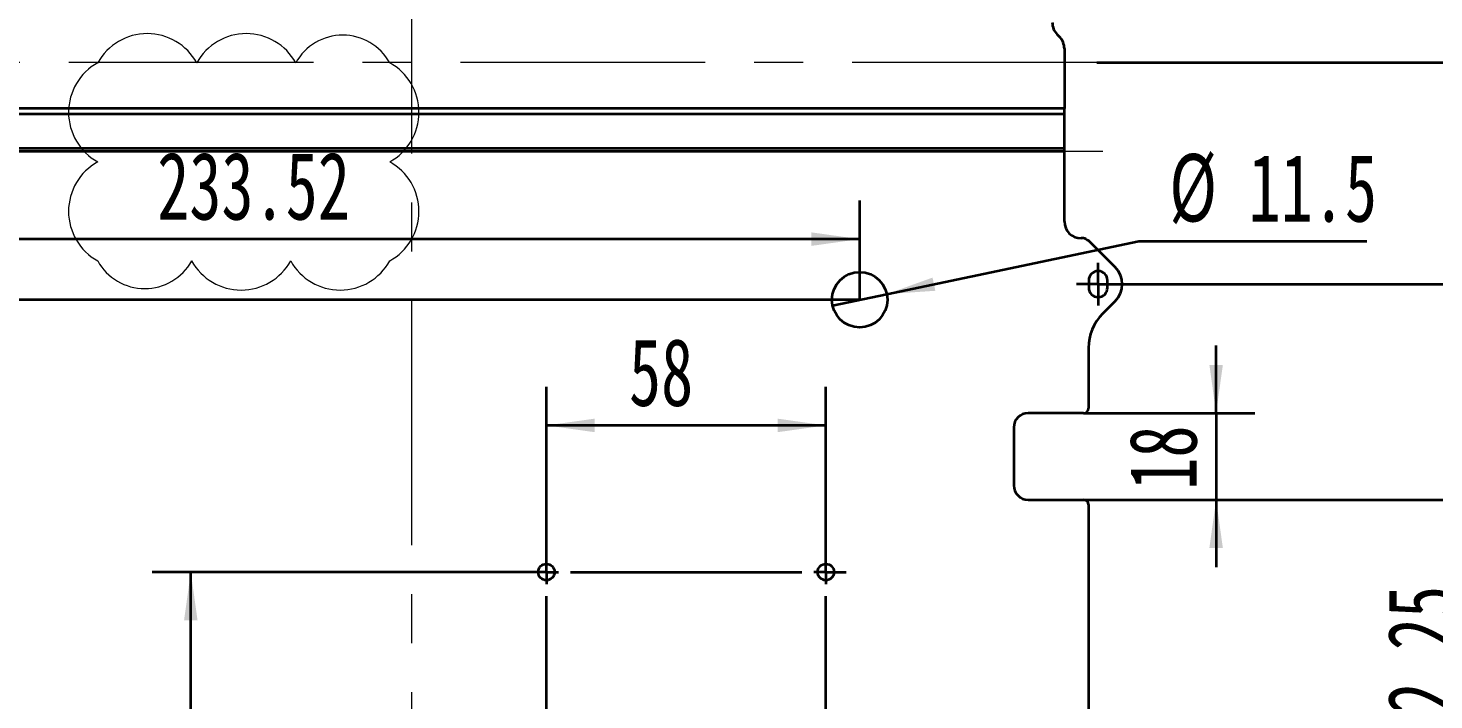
# Model space of a CAD drawing. Header units: millimetres. Extents: x 10 to 515, y -34 to 231.
# Drawn here: x 181.3 to 254.2, y 114.1 to 148.9 of the extents above; entities that cross this region are included whole.
import ezdxf

# ---------------------------------------------------------------- set-up
doc = ezdxf.new("R2010")
doc.units = ezdxf.units.MM
doc.linetypes.add('CENTERX2', pattern=[20.32, 12.7, -2.54, 2.54, -2.54])
doc.layers.add('FORMAT', color=7, linetype='Continuous', lineweight=35)
doc.styles.add('SLDTEXTSTYLE1', font='TXT', dxfattribs={"width": 0.7})
doc.dimstyles.new('SLDDIMSTYLE1', dxfattribs={"dimtxt": 3.5, "dimasz": 2.5, "dimexe": 0, "dimexo": 0.0625, "dimgap": 0.875, "dimtad": 2, "dimlfac": 4, "dimrnd": 1e-09, "dimzin": 12, "dimdsep": 46, "dimtxsty": 'SLDTEXTSTYLE1', "dimsah": 1, "dimcen": 0.09, "dimadec": 0, "dimazin": 3, "dimtfac": 1, "dimtmove": 0, "dimatfit": 0, "dimfxl": 0, "dimfrac": 2, "dimtolj": 1, "dimtzin": 12, "dimarcsym": 0})
doc.dimstyles.new('SLDDIMSTYLE3', dxfattribs={"dimtxt": 3.5, "dimasz": 2.5, "dimexe": 0, "dimexo": 0.0625, "dimgap": 0.875, "dimtad": 2, "dimlfac": 4, "dimrnd": 1e-09, "dimzin": 12, "dimdsep": 46, "dimtxsty": 'SLDTEXTSTYLE1', "dimsah": 1, "dimcen": 0.09, "dimadec": 0, "dimazin": 3, "dimtfac": 1, "dimtofl": 0, "dimtmove": 0, "dimatfit": 3, "dimfxl": 0, "dimfrac": 2, "dimtolj": 1, "dimtzin": 12, "dimarcsym": 0})
doc.dimstyles.new('SLDDIMSTYLE5', dxfattribs={"dimtxt": 3.5, "dimasz": 2.5, "dimexe": 0, "dimexo": 0.0625, "dimgap": 0.875, "dimtad": 0, "dimtih": 1, "dimtoh": 1, "dimlfac": 4, "dimrnd": 1e-09, "dimzin": 12, "dimdsep": 46, "dimtxsty": 'SLDTEXTSTYLE1', "dimblk1": 'NONE', "dimsah": 1, "dimcen": 0, "dimadec": 0, "dimazin": 3, "dimtfac": 1, "dimtmove": 0, "dimatfit": 3, "dimldrblk": 'NONE', "dimfxl": 0, "dimfrac": 2, "dimtolj": 1, "dimtzin": 12, "dimarcsym": 0})

# ---------------------------------------------------------------- blocks, each defined once
blk = doc.blocks.new('_D_15')
at = {"layer": 'FORMAT'}
for p, q in [((236.728, 147.154), (286.041, 147.154)), ((284.041, 147.154), (284.041, 82.467)), ((226.612, 82.467), (286.041, 82.467))]:
    blk.add_line(p, q, dxfattribs=at)
for points in [[(284.041, 147.154), (283.691, 144.654), (284.391, 144.654)], [(284.041, 82.467), (284.391, 84.967), (283.691, 84.967)]]:
    blk.add_solid(points, dxfattribs=at)
at = {"layer": 'FORMAT', "insert": (279.529, 110.009), "char_height": 3.5, "attachment_point": 1, "rotation": 90, "style": 'SLDTEXTSTYLE1'}
blk.add_mtext('258.75', dxfattribs=at)
blk = doc.blocks.new('_D_21')
at = {"layer": 'FORMAT'}
for p, q in [((242.914, 128.967), (242.914, 132.467)), ((236.041, 128.967), (244.914, 128.967)), ((242.914, 128.967), (242.914, 124.467)), ((236.041, 124.467), (244.914, 124.467)), ((242.914, 124.467), (242.914, 120.967))]:
    blk.add_line(p, q, dxfattribs=at)
for points in [[(242.914, 128.967), (243.264, 131.467), (242.564, 131.467)], [(242.914, 124.467), (242.564, 121.967), (243.264, 121.967)]]:
    blk.add_solid(points, dxfattribs=at)
at = {"layer": 'FORMAT', "insert": (238.402, 124.99), "char_height": 3.5, "attachment_point": 1, "rotation": 90, "style": 'SLDTEXTSTYLE1'}
blk.add_mtext('18', dxfattribs=at)
blk = doc.blocks.new('_D_22')
at = {"layer": 'FORMAT'}
for p, q in [((236.041, 124.467), (280.041, 124.467)), ((278.041, 124.467), (278.041, 82.467)), ((226.612, 82.467), (280.041, 82.467))]:
    blk.add_line(p, q, dxfattribs=at)
for points in [[(278.041, 124.467), (277.691, 121.967), (278.391, 121.967)], [(278.041, 82.467), (278.391, 84.967), (277.691, 84.967)]]:
    blk.add_solid(points, dxfattribs=at)
at = {"layer": 'FORMAT', "insert": (273.529, 108.932), "char_height": 3.5, "attachment_point": 1, "rotation": 90, "style": 'SLDTEXTSTYLE1'}
blk.add_mtext('168', dxfattribs=at)
blk = doc.blocks.new('_D_23')
at = {"layer": 'FORMAT'}
for p, q in [((208.166, 120.717), (187.716, 120.717)), ((189.716, 89.467), (189.716, 120.717)), ((208.166, 89.467), (187.716, 89.467))]:
    blk.add_line(p, q, dxfattribs=at)
for points in [[(189.716, 120.717), (189.366, 118.217), (190.066, 118.217)], [(189.716, 89.467), (190.066, 91.967), (189.366, 91.967)]]:
    blk.add_solid(points, dxfattribs=at)
at = {"layer": 'FORMAT', "insert": (185.204, 103.458), "char_height": 3.5, "attachment_point": 1, "rotation": 90, "style": 'SLDTEXTSTYLE1'}
blk.add_mtext('125', dxfattribs=at)
blk = doc.blocks.new('_D_24')
at = {"layer": 'FORMAT'}
for p, q in [((208.166, 120.717), (208.166, 130.325)), ((222.666, 120.717), (222.666, 130.325)), ((222.666, 128.325), (208.166, 128.325))]:
    blk.add_line(p, q, dxfattribs=at)
for points in [[(208.166, 128.325), (210.666, 127.975), (210.666, 128.675)], [(222.666, 128.325), (220.166, 128.675), (220.166, 127.975)]]:
    blk.add_solid(points, dxfattribs=at)
at = {"layer": 'FORMAT', "insert": (212.45, 132.837), "char_height": 3.5, "attachment_point": 1, "style": 'SLDTEXTSTYLE1'}
blk.add_mtext('58', dxfattribs=at)
blk = doc.blocks.new('_D_26')
at = {"layer": 'FORMAT'}
for p, q in [((224.42, 134.841), (174.398, 134.841)), ((176.398, 82.467), (176.398, 134.841))]:
    blk.add_line(p, q, dxfattribs=at)
for points in [[(176.398, 134.841), (176.048, 132.341), (176.748, 132.341)], [(176.398, 82.467), (176.748, 84.967), (176.048, 84.967)]]:
    blk.add_solid(points, dxfattribs=at)
at = {"layer": 'FORMAT', "insert": (171.886, 111.731), "char_height": 3.5, "attachment_point": 1, "rotation": 90, "style": 'SLDTEXTSTYLE1'}
blk.add_mtext('209.5', dxfattribs=at)
blk = doc.blocks.new('_D_27')
at = {"layer": 'FORMAT'}
for p, q in [((166.041, 133.386), (166.041, 139.988)), ((224.42, 134.841), (224.42, 139.988)), ((224.42, 137.988), (166.041, 137.988))]:
    blk.add_line(p, q, dxfattribs=at)
for points in [[(166.041, 137.988), (168.541, 137.638), (168.541, 138.338)], [(224.42, 137.988), (221.92, 138.338), (221.92, 137.638)]]:
    blk.add_solid(points, dxfattribs=at)
at = {"layer": 'FORMAT', "insert": (187.972, 142.5), "char_height": 3.5, "attachment_point": 1, "style": 'SLDTEXTSTYLE1'}
blk.add_mtext('233.52', dxfattribs=at)
blk = doc.blocks.new('_D_28')
at = {"layer": 'FORMAT'}
for p, q in [((225.827, 135.137), (238.896, 137.882)), ((238.896, 137.882), (250.738, 137.882)), ((223.013, 134.546), (225.827, 135.137))]:
    blk.add_line(p, q, dxfattribs=at)
blk.add_solid([(225.827, 135.137), (228.345, 135.308), (228.202, 135.993)], dxfattribs=at)
at = {"layer": 'FORMAT', "char_height": 3.5, "attachment_point": 1, "style": 'SLDTEXTSTYLE1'}
for s, insert in [('%%c', (240.483, 142.408)), ('11.5', (244.598, 142.394))]:
    blk.add_mtext(s, dxfattribs=dict(at, insert=insert))
blk = doc.blocks.new('_None')
blk = doc.blocks.new('_D_35')
at = {"layer": 'FORMAT'}
for p, q in [((237.903, 135.654), (258.319, 135.654)), ((256.319, 97.592), (256.319, 135.654)), ((237.903, 97.592), (258.319, 97.592))]:
    blk.add_line(p, q, dxfattribs=at)
for points in [[(256.319, 135.654), (255.969, 133.154), (256.669, 133.154)], [(256.319, 97.592), (256.669, 100.092), (255.969, 100.092)]]:
    blk.add_solid(points, dxfattribs=at)
at = {"layer": 'FORMAT', "insert": (251.807, 110.005), "char_height": 3.5, "attachment_point": 1, "rotation": 90, "style": 'SLDTEXTSTYLE1'}
blk.add_mtext('152.25', dxfattribs=at)
blk = doc.blocks.new('_D_36')
at = {"layer": 'FORMAT'}
for p, q in [((237.903, 161.779), (258.319, 161.779)), ((256.319, 161.779), (256.319, 135.654)), ((237.903, 135.654), (258.319, 135.654))]:
    blk.add_line(p, q, dxfattribs=at)
for points in [[(256.319, 161.779), (255.969, 159.279), (256.669, 159.279)], [(256.319, 135.654), (256.669, 138.154), (255.969, 138.154)]]:
    blk.add_solid(points, dxfattribs=at)
at = {"layer": 'FORMAT', "insert": (251.807, 149.506), "char_height": 3.5, "attachment_point": 1, "rotation": 90, "style": 'SLDTEXTSTYLE1'}
blk.add_mtext('104.5', dxfattribs=at)
blk = doc.blocks.new('SW_CENTERMARKSYMBOL_0')
at = {"layer": 'FORMAT', "color": 0}
for p, q in [((0, 0.625), (0, 1.05)), ((14.5, 0.625), (14.5, 1.05)), ((-0.625, 0), (-1.05, 0)), ((0, 0), (-0.625, 0)), ((0, 0), (0, 0.625)), ((0, 0), (0, -0.625)), ((0, 0), (0.625, 0)), ((1.25, 0), (13.25, 0)), ((14.5, 0), (13.875, 0)), ((14.5, 0), (14.5, 0.625)), ((14.5, 0), (14.5, -0.625)), ((14.5, 0), (15.125, 0)), ((15.125, 0), (15.55, 0)), ((0, -30), (0, -1.25)), ((14.5, -30), (14.5, -1.25)), ((0, -31.25), (0, -30.625)), ((14.5, -31.25), (14.5, -30.625)), ((-0.625, -31.25), (-1.05, -31.25)), ((0, -31.25), (-0.625, -31.25)), ((0, -31.25), (0, -31.875)), ((0, -31.25), (0.625, -31.25)), ((1.25, -31.25), (13.25, -31.25)), ((14.5, -31.25), (13.875, -31.25)), ((14.5, -31.25), (14.5, -31.875)), ((14.5, -31.25), (15.125, -31.25)), ((15.125, -31.25), (15.55, -31.25)), ((0, -31.875), (0, -32.3)), ((14.5, -31.875), (14.5, -32.3))]:
    blk.add_line(p, q, dxfattribs=at)
blk = doc.blocks.new('SW_CENTERMARKSYMBOL_9')
at = {"layer": 'FORMAT', "color": 0}
for p, q in [((0, 0.625), (0, 1.1125)), ((-0.625, 0), (-1.1125, 0)), ((0, 0), (-0.625, 0)), ((0, 0), (0, 0.625)), ((0, 0), (0, -0.625)), ((0, 0), (0.625, 0)), ((0.625, 0), (1.1125, 0)), ((0, -0.625), (0, -1.1125))]:
    blk.add_line(p, q, dxfattribs=at)
blk = doc.blocks.new('SW_REVISION_CLOUD_0')
at = {"layer": 'FORMAT', "color": 0, "linetype": 'Continuous', "lineweight": 18}
for centre, radius, start, end in [((-5.006, 3.716), 2.936, 28.95502, 151.04498), ((0.132, 3.716), 2.936, 28.95502, 151.04498), ((5.137, 3.789), 2.785, 28.95502, 151.04498), ((-6.153, 2.569), 2.936, 118.95502, 241.04498), ((6.153, 2.569), 2.936, 298.95502, 61.04498), ((-6.153, -2.569), 2.936, 118.95502, 241.04498), ((6.153, -2.569), 2.936, 298.95502, 61.04498), ((-5.137, -3.789), 2.785, 208.95502, 331.04498), ((-0.132, -3.716), 2.936, 208.95502, 331.04498), ((5.006, -3.716), 2.936, 208.95502, 331.04498)]:
    blk.add_arc(centre, radius, start, end, dxfattribs=at)

msp = doc.modelspace()

# ---------------------------------------------------------------- linework, layer by layer
at = {"color": 7, "linetype": 'Continuous', "lineweight": 35}
for p, q in [((234.671969, 148.597932), (234.784406, 148.485496)), ((235.040687, 147.866777), (235.040687, 144.768609)), ((235.040687, 144.768609), (167.290687, 144.768609)), ((235.040687, 144.470334), (167.290687, 144.470334)), ((235.040687, 144.470334), (235.040687, 144.768609)), ((235.040687, 142.68883), (235.040687, 144.470334)), ((235.040687, 142.68883), (167.290687, 142.68883)), ((235.040687, 142.539693), (167.290687, 142.539693)), ((235.040687, 142.539693), (235.040687, 142.68883)), ((235.040687, 138.904151), (235.040687, 142.539693)), ((236.040687, 138.029151), (235.915687, 138.029151)), ((237.674571, 136.538034), (236.290687, 137.921918)), ((236.303187, 135.841651), (236.303187, 135.466651)), ((237.278187, 135.466651), (237.278187, 135.841651)), ((237.02292, 134.118617), (237.674571, 134.770267)), ((236.290687, 132.35085), (236.290687, 129.216651)), ((236.040687, 128.966651), (233.165687, 128.966651)), ((232.415687, 128.216651), (232.415687, 125.216651)), ((233.165687, 124.466651), (236.040687, 124.466651)), ((236.290687, 124.216651), (236.290687, 100.894952))]:
    msp.add_line(p, q, dxfattribs=at)
for centre, radius in [((224.420121, 134.841357), 1.4375), ((208.165687, 120.716651), 0.425), ((222.665687, 120.716651), 0.425)]:
    msp.add_circle(centre, radius, dxfattribs=at)
for centre, radius, start, end in [((235.290687, 149.216651), 0.875, 180, 225), ((234.165687, 147.866777), 0.875, 0, 45), ((235.915687, 138.904151), 0.875, 180, 270), ((236.040687, 137.779151), 0.25, 57.93571426, 90), ((237.500581, 140.109647), 2.5, 237.93571426, 241.05580794), ((236.790687, 135.654151), 1.25, 315, 45), ((236.790687, 135.841651), 0.4875, 0, 180), ((236.790687, 135.466651), 0.4875, 180, 0), ((238.790687, 132.35085), 2.5, 135, 180), ((236.040687, 129.216651), 0.25, 270, 0), ((233.165687, 128.216651), 0.75, 90, 180), ((233.165687, 125.216651), 0.75, 180, 270), ((236.040687, 124.216651), 0.25, 0, 90)]:
    msp.add_arc(centre, radius, start, end, dxfattribs=at)
at = {"layer": 'FORMAT', "linetype": 'CENTERX2', "lineweight": 18}
for p, q in [((201.165687, 175.454338), (201.165687, 78.107424)), ((236.728187, 147.154151), (166.094685, 147.154151)), ((237.040687, 142.539693), (165.290687, 142.539693))]:
    msp.add_line(p, q, dxfattribs=at)

# ---------------------------------------------------------------- block references
at = {"layer": 'FORMAT', "linetype": 'Continuous', "lineweight": 18}
msp.add_blockref('SW_REVISION_CLOUD_0', (192.461374, 141.995453), dxfattribs=at)
at = {"layer": 'FORMAT'}
for name, p in [('SW_CENTERMARKSYMBOL_9', (236.790687, 135.654151)), ('SW_CENTERMARKSYMBOL_0', (208.165687, 120.716651))]:
    msp.add_blockref(name, p, dxfattribs=at)

# ---------------------------------------------------------------- dimensions: what is measured, and where the dimension line sits
for base, p1, p2, dimstyle, picture, middle in [((256.318769, 135.654151), (237.903187, 161.779151), (237.903187, 135.654151), 'SLDDIMSTYLE3', '_D_36', (256.318769, 153.343683)), ((284.040687, 82.466651), (236.728187, 147.154151), (226.612386, 82.466651), 'SLDDIMSTYLE3', '_D_15', (284.040687, 114.610479)), ((256.318769, 135.654151), (237.903187, 97.591651), (237.903187, 135.654151), 'SLDDIMSTYLE3', '_D_35', (256.318769, 114.610479)), ((176.397949, 134.841357), (175.718988, 82.466651), (224.420121, 134.841357), 'SLDDIMSTYLE3', '_D_26', (176.397949, 115.566316)), ((242.914004, 124.466651), (236.040687, 128.966651), (236.040687, 124.466651), 'SLDDIMSTYLE1', '_D_21', (242.914004, 126.523912)), ((278.040687, 82.466651), (236.040687, 124.466651), (226.612386, 82.466651), 'SLDDIMSTYLE3', '_D_22', (278.040687, 111.231335)), ((189.71579, 120.716651), (208.165687, 89.466651), (208.165687, 120.716651), 'SLDDIMSTYLE3', '_D_23', (189.71579, 105.761939))]:
    dim = msp.add_linear_dim(base=base, p1=p1, p2=p2, angle=90, dimstyle=dimstyle, dxfattribs=at)
    dim.commit()
    dim.dimension.update_dxf_attribs({"geometry": picture, "text_midpoint": middle, "dimtype": 160})
for base, p1, p2, picture, middle in [((166.040687, 137.988266), (224.420121, 134.841357), (166.040687, 133.386384), '_D_27', (192.578382, 137.988266)), ((208.165687, 128.324791), (222.665687, 120.716651), (208.165687, 120.716651), '_D_24', (213.98324, 128.324791))]:
    dim = msp.add_linear_dim(base=base, p1=p1, p2=p2, dimstyle='SLDDIMSTYLE3', dxfattribs=at)
    dim.commit()
    dim.dimension.update_dxf_attribs({"geometry": picture, "text_midpoint": middle, "dimtype": 160})
dim = msp.add_diameter_dim_2p(p1=(223.013321, 134.545854), p2=(225.82692, 135.136861), dimstyle='SLDDIMSTYLE5', dxfattribs=at)
dim.commit()
dim.dimension.update_dxf_attribs({"geometry": '_D_28', "text_midpoint": (245.610397, 140.567088), "dimtype": 163})

doc.saveas('drawing.dxf')
